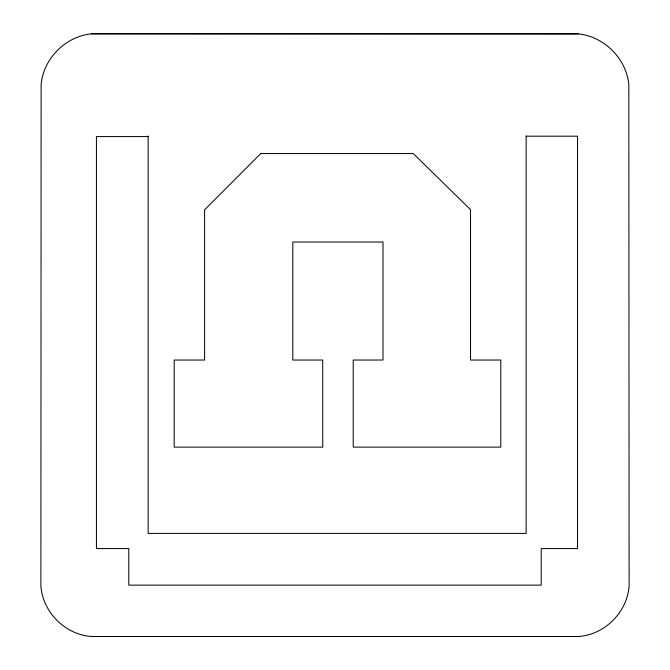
<?xml version="1.0" encoding="UTF-8"?>
<svg xmlns="http://www.w3.org/2000/svg" width="670" height="670" viewBox="0 0 670 670"><rect width="100%" height="100%" fill="white"/><g stroke="black" fill="none" stroke-linecap="round" stroke-linejoin="round"><path stroke-width="1" d="M91.673 33.801C65.702 36.247 43.575 58.382 41.121 84.353L40.887 585.789C42.595 612.129 65.258 634.792 91.597 636.5L578.411 636.5C604.742 634.783 627.396 612.12 629.113 585.789L628.82 84.37C626.165 58.499 604.173 36.515 578.302 33.86L91.673 33.801L578.302 33.86M526.151 136.194L577.54 136.194L577.54 548.579L541.193 548.579L541.193 585.136L128.808 585.136L128.808 548.579L96.438 548.579L96.438 136.58L148.137 136.58M526.151 136.002L526.151 533.395L148.137 533.395L148.137 136.002M260.756 153.564L204.593 209.794L204.593 360.033L174.175 360.033L174.175 447.116L322.722 447.116L322.722 360.033L292.807 360.033L292.807 242.037L383.014 242.037L383.014 360.033L353.216 360.033L353.216 447.116L500.792 447.116L500.792 360.033L470.524 360.033L470.524 209.651L413.281 153.564L260.756 153.564"/></g></svg>
